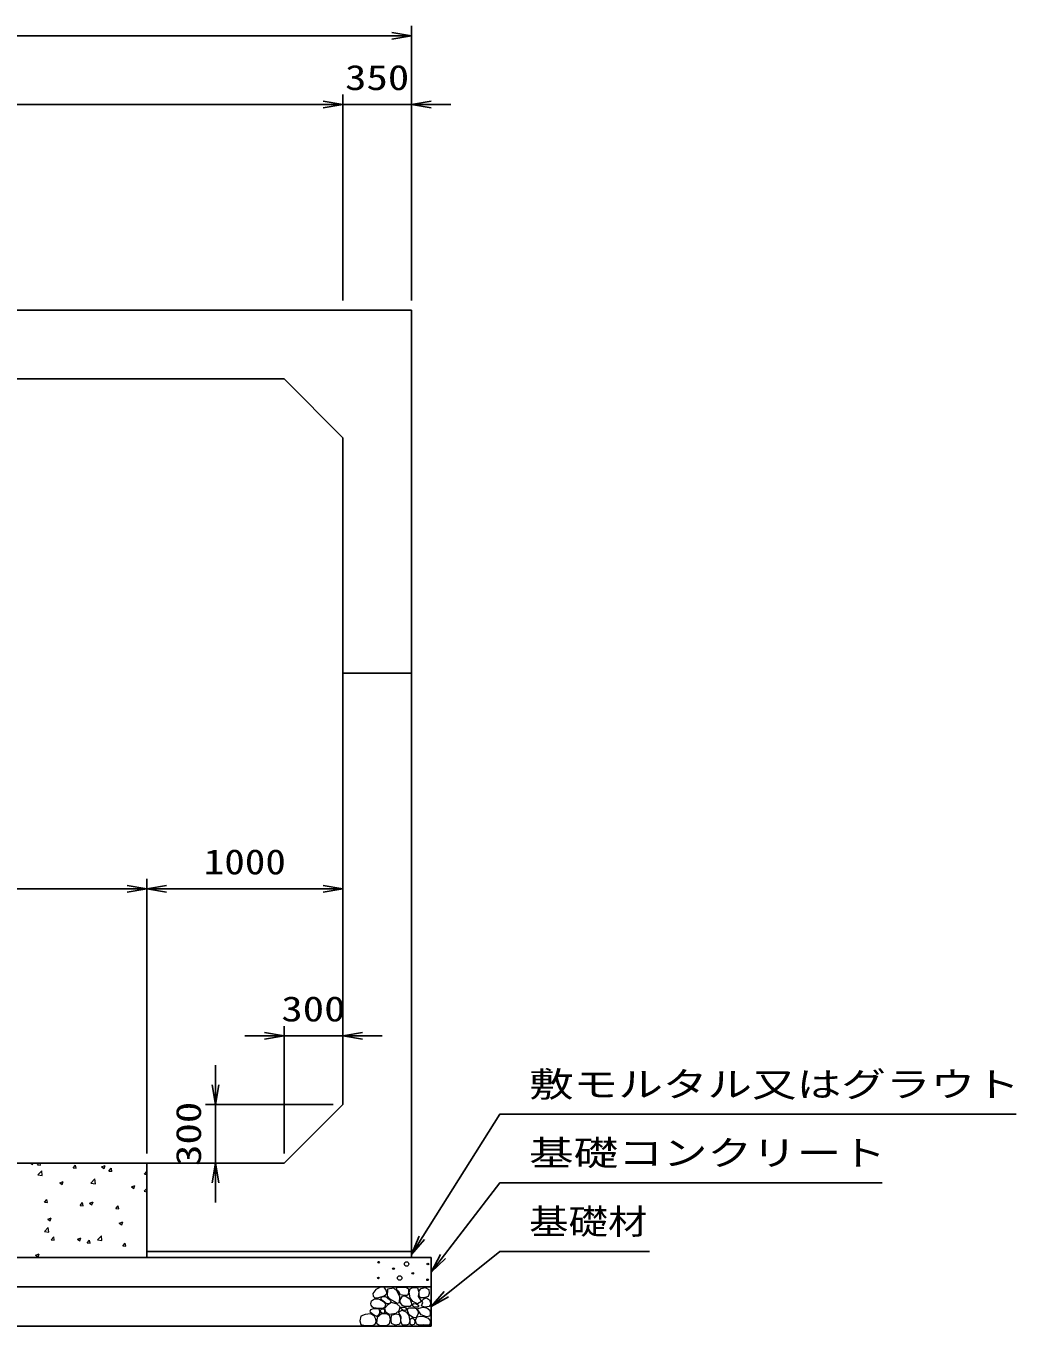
# Model space of a CAD drawing. Units: millimetres at full size. Extents: x 0 to 42050, y 0 to 29700.
# Drawn here: x 14909 to 19959, y 14520 to 21150 of the extents above; entities that cross this region are included whole.
import ezdxf
from ezdxf.enums import TextEntityAlignment as Align

# ---------------------------------------------------------------- set-up
doc = ezdxf.new("R2010")
doc.units = ezdxf.units.MM
for name, color, linetype, lineweight in [('D-DCR-HCHn', 4, 'Continuous', 9), ('D-STR-DIM', 7, 'Continuous', 25), ('D-STR-STRn', 1, 'Continuous', 25), ('D-STR-TXT', 7, 'Continuous', 25)]:
    doc.layers.add(name, color=color, linetype=linetype, lineweight=lineweight)
doc.styles.add('ＭＳ ゴシック', font='')
doc.styles.get('ＭＳ ゴシック').set_extended_font_data('MS Gothic')

# ---------------------------------------------------------------- blocks, each defined once
blk = doc.blocks.new('open_arrow')
at = {"color": 0, "linetype": 'Continuous', "lineweight": -2}
blk.add_lwpolyline([(7.5, 1.25), (0, 0), (7.5, -1.25)], dxfattribs=at)

msp = doc.modelspace()

# ---------------------------------------------------------------- linework, layer by layer
at = {"layer": 'D-DCR-HCHn'}
for p, q in [((14931.973, 15350), (14942.196, 15343.105)), ((14942.21, 15343.109), (14944.522, 15350)), ((14967.429, 15342.015), (14982.611, 15340.687)), ((14967.433, 15342.029), (14974.122, 15350)), ((14982.719, 15340.594), (14980.984, 15350)), ((15149.613, 15326.076), (15164.795, 15324.748)), ((15149.618, 15326.09), (15161.863, 15340.683)), ((15164.903, 15324.654), (15161.966, 15340.576)), ((15294.57, 15331.32), (15312.355, 15338.147)), ((15294.592, 15331.285), (15307.226, 15322.763)), ((15307.241, 15322.767), (15312.391, 15338.116)), ((15331.802, 15310.151), (15344.047, 15324.744)), ((15347.087, 15308.714), (15344.15, 15324.635)), ((14969.056, 15291.22), (14988.84, 15311.839)), ((14969.086, 15291.157), (14991.675, 15287.654)), ((14991.652, 15287.681), (14988.846, 15311.803)), ((15081.154, 15249.397), (15098.938, 15256.224)), ((15081.176, 15249.362), (15093.81, 15240.84)), ((15093.824, 15240.844), (15098.974, 15256.193)), ((15240.135, 15249.177), (15259.919, 15269.796)), ((15240.165, 15249.115), (15262.755, 15245.611)), ((15262.732, 15245.639), (15259.925, 15269.761)), ((15331.797, 15310.137), (15346.979, 15308.809)), ((15513.981, 15294.198), (15525, 15293.234)), ((15513.987, 15294.212), (15525, 15307.336)), ((15446.185, 15229.055), (15463.97, 15235.882)), ((15446.206, 15229.019), (15458.841, 15220.497)), ((15458.855, 15220.502), (15464.005, 15235.851)), ((15511.214, 15207.135), (15525, 15221.503)), ((15511.244, 15207.072), (15525, 15204.938)), ((15002.672, 15150.958), (15017.854, 15149.63)), ((15002.676, 15150.972), (15014.922, 15165.565)), ((15017.961, 15149.537), (15015.024, 15165.459)), ((15184.856, 15135.019), (15200.038, 15133.691)), ((15184.861, 15135.033), (15197.106, 15149.626)), ((15200.144, 15133.597), (15197.208, 15149.519)), ((15232.768, 15147.132), (15250.553, 15153.959)), ((15232.79, 15147.097), (15245.424, 15138.575)), ((15245.439, 15138.579), (15250.589, 15153.928)), ((15367.04, 15119.08), (15382.222, 15117.752)), ((15367.046, 15119.094), (15379.291, 15133.687)), ((15382.328, 15117.657), (15379.391, 15133.578)), ((15019.352, 15065.209), (15037.137, 15072.036)), ((15019.373, 15065.174), (15032.008, 15056.652)), ((15032.022, 15056.656), (15037.172, 15072.005)), ((15384.383, 15044.866), (15402.168, 15051.693)), ((15397.053, 15036.314), (15402.203, 15051.663)), ((15002.731, 15001.751), (15022.515, 15022.37)), ((15002.76, 15001.689), (15025.35, 14998.186)), ((15025.327, 14998.213), (15022.521, 15022.335)), ((15384.404, 15044.832), (15397.039, 15036.309)), ((15037.915, 14959.902), (15053.097, 14958.574)), ((15037.92, 14959.915), (15050.165, 14974.508)), ((15053.202, 14958.48), (15050.265, 14974.402)), ((15170.967, 14962.943), (15188.752, 14969.77)), ((15170.988, 14962.909), (15183.622, 14954.387)), ((15183.636, 14954.391), (15188.787, 14969.74)), ((15220.099, 14943.963), (15235.281, 14942.634)), ((15220.105, 14943.976), (15232.35, 14958.569)), ((15235.386, 14942.54), (15232.449, 14958.462)), ((15273.81, 14959.709), (15293.594, 14980.328)), ((15273.839, 14959.647), (15296.429, 14956.143)), ((15296.406, 14956.171), (15293.6, 14980.293)), ((15402.283, 14928.024), (15417.465, 14926.695)), ((15402.289, 14928.037), (15414.534, 14942.63)), ((15417.57, 14926.6), (15414.633, 14942.521)), ((14957.55, 14881.021), (14975.335, 14887.847)), ((14957.571, 14880.986), (14970.206, 14872.464)), ((14970.22, 14872.468), (14975.37, 14887.817))]:
    msp.add_line(p, q, dxfattribs=at)
for points in [[(16681.628, 14611.832), (16676.312, 14616.874), (16669.524, 14625.68), (16667.855, 14633.275), (16671.856, 14647.685), (16685.912, 14658.67), (16706.093, 14657.89), (16733.302, 14643.001), (16742.914, 14630.757), (16739.848, 14616.784), (16730.222, 14610.04), (16721.401, 14609.145), (16707.637, 14609.524), (16694.192, 14611.002)], [(16742.988, 14679.601), (16749.036, 14685.086), (16750.103, 14690.792), (16746.586, 14703.305), (16736.29, 14717.61), (16713.996, 14716.105), (16692.429, 14705.811), (16677.805, 14685.597), (16679.979, 14672.456), (16686.98, 14665.716), (16698.231, 14663.215), (16714.489, 14667.483), (16735.711, 14674.481)], [(16770.202, 14645.711), (16768.546, 14639.566), (16762.989, 14635.193), (16750.81, 14633.302), (16739.695, 14639.802), (16729.408, 14649.138), (16720.142, 14657.333), (16720.365, 14663.462), (16726.264, 14668.875), (16740.797, 14670.356), (16753.53, 14664.383), (16762.989, 14655.165), (16767.719, 14650.556)], [(16801.553, 14636.214), (16814.311, 14640.569), (16815.575, 14668.678), (16802.488, 14697.359), (16785.552, 14713.536), (16753.597, 14707.032), (16750.867, 14671.913), (16761.184, 14659.876), (16789.261, 14644.301)], [(16866.015, 14658.431), (16877.573, 14630.693), (16868.327, 14619.136), (16840.589, 14619.136), (16829.032, 14623.759), (16817.475, 14639.939), (16817.475, 14653.808), (16829.032, 14672.299), (16842.901, 14674.611)], [(16905.31, 14713.906), (16912.244, 14693.102), (16909.933, 14669.988), (16926.113, 14644.562), (16905.31, 14633.005), (16882.195, 14644.562), (16868.327, 14663.053), (16863.704, 14693.102), (16868.327, 14709.283), (16882.195, 14716.217)], [(16923.802, 14711.594), (16944.605, 14716.217), (16963.096, 14706.971), (16965.408, 14686.168), (16960.785, 14669.988), (16937.67, 14663.053), (16921.49, 14663.053), (16914.556, 14674.611), (16914.556, 14700.037)], [(16967.719, 14653.808), (16974.654, 14633.005), (16965.408, 14619.136), (16942.293, 14616.824), (16926.512, 14623.599), (16933.048, 14639.939), (16928.425, 14649.185), (16937.67, 14658.431), (16951.539, 14663.053)], [(16697.403, 14570.331), (16707.105, 14575.079), (16714.11, 14583.822), (16714.281, 14595.084), (16710.058, 14605.627), (16694.811, 14607.625), (16679.946, 14608.018), (16665.519, 14602.512), (16663.151, 14593.273), (16675.46, 14582.195), (16690.445, 14573.15)], [(16725.029, 14585.265), (16720.817, 14588.446), (16717.314, 14593.505), (16717.19, 14600.431), (16721.586, 14606.067), (16729.231, 14607.977), (16735.644, 14606.179), (16737.296, 14600.442), (16738.104, 14594.835), (16737.119, 14587.456), (16731.025, 14584.127)], [(16761.797, 14579.532), (16797.171, 14586.129), (16812.218, 14598.266), (16816.97, 14617.263), (16802.287, 14631.629), (16773.677, 14639.69), (16752.03, 14626.761), (16738.039, 14609.347), (16741.998, 14591.67)], [(16827.534, 14525.643), (16821.114, 14544.905), (16823.254, 14566.308), (16808.272, 14589.85), (16827.534, 14600.551), (16848.937, 14589.85), (16861.778, 14572.728), (16866.059, 14544.905), (16861.778, 14529.924), (16848.937, 14523.503)], [(16831.815, 14600.551), (16821.114, 14609.112), (16825.394, 14615.533), (16840.376, 14615.533), (16846.796, 14613.393), (16851.077, 14604.832), (16844.656, 14598.411)], [(16863.918, 14577.009), (16853.217, 14602.692), (16861.778, 14613.393), (16887.461, 14613.393), (16898.162, 14609.112), (16908.863, 14594.131), (16908.863, 14581.289), (16898.162, 14564.167), (16885.321, 14562.027)], [(16900.687, 14633.005), (16912.244, 14623.759), (16907.621, 14616.824), (16891.441, 14616.824), (16884.507, 14619.136), (16879.884, 14628.382), (16886.818, 14635.316)], [(16923.845, 14577.009), (16906.723, 14602.692), (16908.863, 14609.112), (16932.406, 14615.533), (16953.808, 14613.393), (16968.79, 14600.551), (16970.93, 14585.57), (16968.79, 14570.588), (16951.668, 14566.308)], [(16665.028, 14522.493), (16680.163, 14524.274), (16690.134, 14529.787), (16694.165, 14542.722), (16694.055, 14554.963), (16684.828, 14571.678), (16666.758, 14582.822), (16639.269, 14578.403), (16617.547, 14570.334), (16612.357, 14546.125), (16616.97, 14528.257), (16638.116, 14522.877)], [(16762.648, 14573.637), (16747.694, 14582.556), (16721.56, 14582.292), (16700.07, 14563.525), (16696.357, 14534.899), (16710.147, 14524.245), (16746.902, 14521.871), (16763.269, 14531.633), (16767.828, 14554.06)], [(16810.412, 14527.783), (16791.15, 14523.503), (16774.028, 14532.064), (16771.888, 14551.326), (16774.032, 14574.878), (16797.571, 14582.327), (16812.553, 14578.603), (16818.973, 14562.027), (16818.973, 14538.484)], [(16868.199, 14529.924), (16868.199, 14555.606), (16878.9, 14562.027), (16889.601, 14555.606), (16891.741, 14540.625), (16889.601, 14527.783), (16874.619, 14523.503)], [(16915.284, 14523.503), (16900.302, 14529.924), (16896.022, 14551.326), (16904.583, 14566.308), (16919.565, 14570.588), (16938.827, 14568.448), (16960.229, 14559.887), (16970.93, 14547.045), (16970.93, 14532.064), (16964.51, 14523.503), (16938.827, 14525.643)]]:
    msp.add_lwpolyline(points, close=True, dxfattribs=at)
msp.add_lwpolyline([(16831.568, 14718.547), (16848.907, 14716.446), (16860.742, 14708.701), (16860.374, 14689.819), (16854.486, 14676.087), (16839.975, 14676.185), (16819.893, 14679.153), (16810.201, 14693.689), (16800.918, 14703.492), (16798.116, 14714.345), (16810.901, 14718.547), (16831.918, 14718.547)], dxfattribs=at)
for centre, radius in [((16707.803, 14845.221), 4.5), ((16783.437, 14812.459), 4.5), ((16849.996, 14836.145), 11.25), ((16881.563, 14788.641), 4.5), ((16958.909, 14836.145), 4.5), ((16706.091, 14764.955), 4.5), ((16815.004, 14764.955), 11.25), ((16957.197, 14755.879), 4.5)]:
    msp.add_circle(centre, radius, dxfattribs=at)
at = {"layer": 'D-STR-DIM'}
for p, q in [((16875, 19750), (16875, 21150)), ((10175, 21100), (16875, 21100)), ((16525, 19750), (16525, 20800)), ((16525, 19750), (16525, 20800)), ((16875, 19750), (16875, 20800)), ((10525, 20750), (16525, 20750)), ((16325, 20750), (17075, 20750)), ((15525, 15400), (15525, 16800)), ((15525, 15400), (15525, 16800)), ((11525, 16750), (15525, 16750)), ((15525, 16750), (16525, 16750)), ((16225, 15400), (16225, 16050)), ((16525, 15700), (16525, 16050)), ((16025, 16000), (16725, 16000)), ((15875, 15850), (15875, 15150)), ((16475, 15650), (15825, 15650)), ((16175, 15350), (15825, 15350))]:
    msp.add_line(p, q, dxfattribs=at)
at = {"layer": 'D-STR-STRn'}
for p, q in [((10175, 19700), (16875, 19700)), ((16875, 19700), (16875, 14900)), ((10825, 19350), (16225, 19350)), ((16225, 19350), (16525, 19050)), ((16525, 19050), (16525, 15650)), ((16525, 17850), (16875, 17850)), ((16525, 15650), (16225, 15350)), ((16225, 15350), (10825, 15350)), ((15525, 15350), (15525, 14870)), ((16975, 14870), (10075, 14870)), ((16875, 14900), (15525, 14900)), ((16875, 14900), (16875, 14870)), ((16975, 14870), (16975, 14520)), ((16975, 14720), (10075, 14720)), ((16975, 14520), (10075, 14520))]:
    msp.add_line(p, q, dxfattribs=at)
at = {"layer": 'D-STR-TXT'}
for points in [[(16875, 14885), (17325, 15600), (17425, 15600), (19958.756, 15600)], [(16975, 14795), (17325, 15250), (17425, 15250), (19276.523, 15250)], [(16975, 14620), (17325, 14900), (17425, 14900), (18089.721, 14900)]]:
    msp.add_lwpolyline(points, dxfattribs=at)

# ---------------------------------------------------------------- block references
at = {"layer": 'D-STR-DIM', "xscale": 13.3, "yscale": 13.3}
for p, rotation in [((16875, 21100), 180), ((16525, 20750), 180), ((16525, 20750), 180), ((15525, 16750), 180), ((16525, 16750), 180), ((16225, 16000), 180), ((15875, 15650), 90), ((15875, 15350), 270)]:
    msp.add_blockref('open_arrow', p, dxfattribs=dict(at, rotation=rotation))
for p in [(16875, 20750), (15525, 16750), (16525, 16000)]:
    msp.add_blockref('open_arrow', p, dxfattribs=at)
at = {"layer": 'D-STR-TXT', "xscale": 13.3, "yscale": 13.3}
for p, rotation in [((16875, 14885), 57.8), ((16975, 14795), 52.4), ((16975, 14620), 38.7)]:
    msp.add_blockref('open_arrow', p, dxfattribs=dict(at, rotation=rotation))

# ---------------------------------------------------------------- texts
at = {"layer": 'D-STR-DIM', "style": 'ＭＳ ゴシック'}
for s, width, p in [('350', 1.25, (16700, 20887.5)), ('1000', 1.2, (16025, 16887.5)), ('300', 1.25, (16375, 16137.5))]:
    msp.add_text(s, height=128.3, dxfattribs=dict(at, width=width)).set_placement(p, align=Align.MIDDLE_CENTER)
at = {"layer": 'D-STR-DIM', "style": 'ＭＳ ゴシック', "width": 1.25}
msp.add_text('300', height=128.3, rotation=90, dxfattribs=at).set_placement((15737.5, 15500), align=Align.MIDDLE_CENTER)
at = {"layer": 'D-STR-TXT', "style": 'ＭＳ ゴシック'}
for s, width, p in [('敷モルタル又はグラウト', 1.3, (17475, 15650)), ('基礎コンクリート', 1.3, (17475, 15300)), ('基礎材', 1.15, (17475, 14950))]:
    msp.add_text(s, height=128.3, dxfattribs=dict(at, width=width)).set_placement(p, align=Align.BOTTOM_LEFT)

doc.saveas('drawing.dxf')
